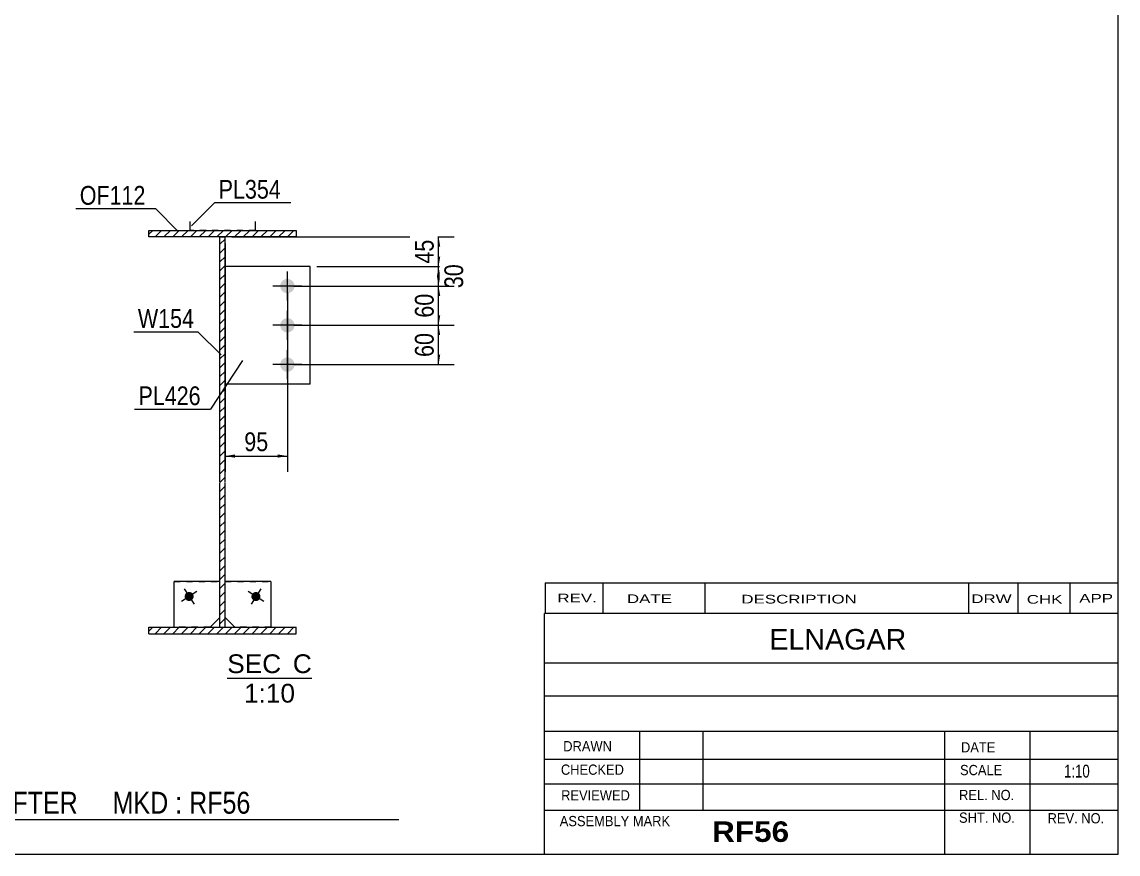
# Model space of a CAD drawing. Header units: millimetres. Extents: x -19 to 383, y -192 to 85.
# Drawn here: x 215.6 to 383.1, y -191.9 to -64.8 of the extents above; entities that cross this region are included whole.
import ezdxf

# ---------------------------------------------------------------- set-up
doc = ezdxf.new("R2010")
doc.units = ezdxf.units.MM
doc.linetypes.add('DXK_LINE_DOT1', pattern=[1.8814, 0.9407, -0.9407])
doc.styles.add('Arial', font='ARIAL.TTF', dxfattribs={"height": 0.2})
doc.styles.add('Arial Bold', font='ARIALBD.TTF', dxfattribs={"height": 0.2})
doc.styles.add('Arial Narrow', font='ARIALN.TTF', dxfattribs={"height": 0.2})

# ---------------------------------------------------------------- blocks, each defined once
blk = doc.blocks.new('Unknown-623477751-13654')
at = {"color": 5, "linetype": 'Continuous'}
for p, q in [((383.08, -191.87), (383.08, 85.13)), ((-16.92, -191.87), (383.08, -191.87))]:
    blk.add_line(p, q, dxfattribs=at)
blk = doc.blocks.new('Unknown-623477751-12 - 22220')
at = {"color": 1, "linetype": 'Continuous'}
blk.add_line((247, -165), (259.91, -165), dxfattribs=at)
at = {"color": 0, "linetype": 'Continuous'}
for points in [[(255.22, -164.25), (255.22, -161.25), (247, -161.25), (247, -164.25)], [(259.91, -164.25), (259.91, -161.25), (257.02, -161.25), (257.02, -164.25)], [(257.34, -168.75), (257.34, -165.75), (249.56, -165.75), (249.56, -168.75)]]:
    blk.add_wipeout(points, dxfattribs=at)
at = {"color": 136, "linetype": 'Continuous', "style": 'Arial'}
for s, height, p in [('SEC', 2.865, (247, -164.25)), ('C', 2.87, (257.02, -164.25)), ('1:10', 2.865, (249.56, -168.75))]:
    blk.add_text(s, height=height, dxfattribs=at).set_placement(p)
blk = doc.blocks.new('Part-623477751-22309 - 22220')
at = {"color": 2, "linetype": 'Continuous'}
for p, q in [((259.68, -102.15), (246.68, -102.15)), ((259.68, -120.15), (259.68, -102.15)), ((259.68, -120.15), (246.68, -120.15))]:
    blk.add_line(p, q, dxfattribs=at)
blk = doc.blocks.new('Part-623477751-22285 - 22220')
at = {"color": 2, "linetype": 'Continuous'}
for p, q in [((238.88, -157.25), (238.88, -150.25)), ((245.88, -150.25), (238.88, -150.25)), ((245.88, -155.75), (244.38, -157.25))]:
    blk.add_line(p, q, dxfattribs=at)
at = {"color": 7, "linetype": 'DXK_LINE_DOT1'}
for p, q in [((238.88, -150.25), (245.88, -150.25)), ((244.38, -157.25), (238.88, -157.25))]:
    blk.add_line(p, q, dxfattribs=at)
blk = doc.blocks.new('Part-623477751-22230 - 22220')
at = {"color": 7, "linetype": 'DXK_LINE_DOT1'}
for p, q in [((245.88, -97.65), (246.68, -97.65)), ((245.88, -135.15), (245.88, -97.65)), ((246.68, -135.15), (246.68, -97.65)), ((245.88, -157.25), (245.88, -135.25)), ((246.68, -157.25), (246.68, -135.25)), ((245.88, -157.25), (246.68, -157.25))]:
    blk.add_line(p, q, dxfattribs=at)
blk = doc.blocks.new('Part-623477751-22222 - 22220')
at = {"linetype": 'Continuous'}
h = blk.add_hatch(dxfattribs=at)
h.set_pattern_fill('', scale=0.3, style=0, pattern_type=0)
h.set_pattern_definition([(45, (257.5297, -97.6501), (-0.67352, 0.67352), [])])
h.paths.add_polyline_path([(235.03, -97.65), (257.53, -97.65), (257.53, -96.65), (235.03, -96.65)])
at = {"color": 2, "linetype": 'Continuous'}
for p, q in [((235.03, -96.65), (235.03, -96.65)), ((235.03, -97.65), (235.03, -96.65)), ((235.03, -96.65), (257.53, -96.65)), ((257.53, -96.65), (257.53, -96.65)), ((257.53, -96.65), (257.53, -97.65)), ((235.03, -97.65), (235.03, -97.65)), ((257.53, -97.65), (235.03, -97.65)), ((257.53, -97.65), (257.53, -97.65))]:
    blk.add_line(p, q, dxfattribs=at)
blk = doc.blocks.new('Part-623477751-22233 - 22220')
at = {"linetype": 'Continuous'}
h = blk.add_hatch(dxfattribs=at)
h.set_pattern_fill('', scale=0.3, style=0, pattern_type=0)
h.set_pattern_definition([(45, (257.5297, -158.2488), (-0.67352, 0.67352), [])])
h.paths.add_polyline_path([(235.03, -158.25), (257.53, -158.25), (257.53, -157.25), (235.03, -157.25)])
at = {"color": 2, "linetype": 'Continuous'}
for p, q in [((235.03, -157.25), (235.03, -157.25)), ((235.03, -158.25), (235.03, -157.25)), ((235.03, -157.25), (257.53, -157.25)), ((257.53, -157.25), (257.53, -157.25)), ((257.53, -158.25), (257.53, -157.25)), ((235.03, -158.25), (235.03, -158.25)), ((235.03, -158.25), (257.53, -158.25)), ((257.53, -158.25), (257.53, -158.25))]:
    blk.add_line(p, q, dxfattribs=at)
blk = doc.blocks.new('Part-623477751-22288 - 22220')
at = {"color": 2, "linetype": 'Continuous'}
for p, q in [((253.68, -150.25), (246.68, -150.25)), ((253.68, -150.25), (253.68, -157.25)), ((248.18, -157.25), (246.68, -155.75))]:
    blk.add_line(p, q, dxfattribs=at)
at = {"color": 7, "linetype": 'DXK_LINE_DOT1'}
for p, q in [((246.68, -150.25), (253.68, -150.25)), ((253.68, -157.25), (248.18, -157.25))]:
    blk.add_line(p, q, dxfattribs=at)
blk = doc.blocks.new('Part-623477751-22271 - 22220')
at = {"color": 2, "linetype": 'Continuous'}
for p, q in [((241.28, -95.29), (241.28, -96.65)), ((251.28, -95.29), (251.28, -96.65))]:
    blk.add_line(p, q, dxfattribs=at)
at = {"color": 7, "linetype": 'DXK_LINE_DOT1'}
blk.add_line((251.28, -96.65), (241.28, -96.65), dxfattribs=at)
blk = doc.blocks.new('Part-623477751-22310 - 22220')
at = {"linetype": 'Continuous'}
h = blk.add_hatch(dxfattribs=at)
h.set_pattern_fill('', scale=0.3, style=0, pattern_type=0)
h.set_pattern_definition([(45, (246.6797, -157.2488), (-0.673519, 0.673519), [])])
h.paths.add_polyline_path([(245.88, -157.25), (246.68, -157.25), (246.68, -97.65), (245.88, -97.65)])
at = {"color": 2, "linetype": 'Continuous'}
for p, q in [((245.88, -97.65), (246.68, -97.65)), ((245.88, -135.15), (245.88, -97.65)), ((246.68, -135.15), (246.68, -97.65)), ((245.88, -157.25), (245.88, -135.25)), ((246.68, -157.25), (246.68, -135.25)), ((245.88, -157.25), (246.68, -157.25))]:
    blk.add_line(p, q, dxfattribs=at)
blk = doc.blocks.new('Bolt-623477751-22348 - 22220')
at = {"linetype": 'Continuous'}
blk.add_hatch(color=3, dxfattribs=at).paths.add_polyline_path([(241.77, -152.18, -1), (240.59, -152.92, -1)])
at = {"color": 3, "linetype": 'Continuous'}
for p, q in [((242.37, -151.81), (239.99, -153.29)), ((240.44, -151.36), (241.92, -153.74))]:
    blk.add_line(p, q, dxfattribs=at)
blk = doc.blocks.new('Bolt-623477751-22351 - 22220')
at = {"linetype": 'Continuous'}
blk.add_hatch(color=3, dxfattribs=at).paths.add_polyline_path([(251.97, -152.92, -1), (250.79, -152.18, -1)])
at = {"color": 3, "linetype": 'Continuous'}
for p, q in [((252.57, -153.29), (250.19, -151.81)), ((252.12, -151.36), (250.64, -153.74))]:
    blk.add_line(p, q, dxfattribs=at)
blk = doc.blocks.new('Bolt-623477751-22372 - 22220')
at = {"linetype": 'Continuous'}
for points in [[(256.18, -106.25, -1), (256.18, -104.05, -1)], [(256.18, -112.25, -1), (256.18, -110.05, -1)], [(256.18, -118.25, -1), (256.18, -116.05, -1)]]:
    blk.add_hatch(color=3, dxfattribs=at).paths.add_polyline_path(points)
at = {"color": 3, "linetype": 'Continuous'}
for p, q in [((256.18, -107.35), (256.18, -102.95)), ((258.38, -105.15), (253.98, -105.15)), ((256.18, -113.35), (256.18, -108.95)), ((258.38, -111.15), (253.98, -111.15)), ((256.18, -119.35), (256.18, -114.95)), ((258.38, -117.15), (253.98, -117.15))]:
    blk.add_line(p, q, dxfattribs=at)
blk = doc.blocks.new('StraightDimension-623477751-22405 - 22220')
at = {"linetype": 'Continuous'}
for points in [[(248.18, -131.36), (246.68, -131.11), (248.18, -130.86)], [(254.68, -130.86), (256.18, -131.11), (254.68, -131.36)]]:
    blk.add_hatch(color=7, dxfattribs=at).paths.add_polyline_path(points)
at = {"color": 7, "linetype": 'Continuous'}
for p, q in [((246.68, -98.65), (246.68, -133.51)), ((256.18, -106.15), (256.18, -133.51)), ((246.68, -131.11), (256.18, -131.11))]:
    blk.add_line(p, q, dxfattribs=at)
at = {"color": 0}
blk.add_wipeout([(253.86, -130.96), (253.86, -126.76), (249, -126.76), (249, -130.96)], dxfattribs=at)
at = {"color": 3, "style": 'Arial Narrow'}
blk.add_text('95', height=2.863, dxfattribs=at).set_placement((249.6, -130.36))
blk = doc.blocks.new('StraightDimension-623477751-23672 - 22220')
at = {"linetype": 'Continuous'}
for points in [[(279.03, -99.15), (279.28, -97.65), (279.53, -99.15)], [(279.53, -100.65), (279.28, -102.15), (279.03, -100.65)]]:
    blk.add_hatch(color=7, dxfattribs=at).paths.add_polyline_path(points)
at = {"color": 7, "linetype": 'Continuous'}
for p, q in [((247.68, -97.65), (281.68, -97.65)), ((279.28, -102.15), (279.28, -97.65)), ((260.68, -102.15), (281.68, -102.15))]:
    blk.add_line(p, q, dxfattribs=at)
at = {"color": 0}
blk.add_wipeout([(279.13, -97.47), (274.93, -97.47), (274.93, -102.33), (279.13, -102.33)], dxfattribs=at)
at = {"color": 3, "style": 'Arial Narrow'}
blk.add_text('45', height=2.863, rotation=90.0002, dxfattribs=at).set_placement((278.53, -101.73))
blk = doc.blocks.new('StraightDimension-623477751-23673 - 22220')
at = {"linetype": 'Continuous'}
for points in [[(279.03, -103.65), (279.28, -102.15), (279.53, -103.65)], [(279.53, -103.65), (279.28, -105.15), (279.03, -103.65)]]:
    blk.add_hatch(color=7, dxfattribs=at).paths.add_polyline_path(points)
at = {"color": 7, "linetype": 'Continuous'}
for p, q in [((260.68, -102.15), (281.53, -102.15)), ((279.28, -105.15), (279.28, -102.15)), ((257.18, -105.15), (281.53, -105.15))]:
    blk.add_line(p, q, dxfattribs=at)
at = {"color": 0}
blk.add_wipeout([(283.63, -101.22), (279.43, -101.22), (279.43, -106.08), (283.63, -106.08)], dxfattribs=at)
at = {"color": 3, "style": 'Arial Narrow'}
blk.add_text('30', height=2.863, rotation=90.0002, dxfattribs=at).set_placement((283.03, -105.48))
blk = doc.blocks.new('StraightDimension-623477751-23674 - 22220')
at = {"linetype": 'Continuous'}
for points in [[(279.03, -106.65), (279.28, -105.15), (279.53, -106.65)], [(279.53, -109.65), (279.28, -111.15), (279.03, -109.65)]]:
    blk.add_hatch(color=7, dxfattribs=at).paths.add_polyline_path(points)
at = {"color": 7, "linetype": 'Continuous'}
for p, q in [((257.18, -105.15), (281.68, -105.15)), ((279.28, -111.15), (279.28, -105.15)), ((257.18, -111.15), (281.68, -111.15))]:
    blk.add_line(p, q, dxfattribs=at)
at = {"color": 0}
blk.add_wipeout([(279.13, -105.72), (274.93, -105.72), (274.93, -110.58), (279.13, -110.58)], dxfattribs=at)
at = {"color": 3, "style": 'Arial Narrow'}
blk.add_text('60', height=2.863, rotation=90.0002, dxfattribs=at).set_placement((278.53, -109.98))
blk = doc.blocks.new('StraightDimension-623477751-23675 - 22220')
at = {"linetype": 'Continuous'}
for points in [[(279.03, -112.65), (279.28, -111.15), (279.53, -112.65)], [(279.53, -115.65), (279.28, -117.15), (279.03, -115.65)]]:
    blk.add_hatch(color=7, dxfattribs=at).paths.add_polyline_path(points)
at = {"color": 7, "linetype": 'Continuous'}
for p, q in [((257.18, -111.15), (281.68, -111.15)), ((279.28, -117.15), (279.28, -111.15)), ((257.18, -117.15), (281.68, -117.15))]:
    blk.add_line(p, q, dxfattribs=at)
at = {"color": 0}
blk.add_wipeout([(279.13, -111.72), (274.93, -111.72), (274.93, -116.58), (279.13, -116.58)], dxfattribs=at)
at = {"color": 3, "style": 'Arial Narrow'}
blk.add_text('60', height=2.863, rotation=90.0002, dxfattribs=at).set_placement((278.53, -115.98))
blk = doc.blocks.new('CBS_REVISION-623477751-23733')
at = {"color": 7, "linetype": 'Continuous'}
for p, q in [((295.57, -150.49), (383.07, -150.49)), ((295.57, -150.49), (295.57, -155.12)), ((304.36, -150.49), (304.36, -155.12)), ((319.96, -150.49), (319.96, -155.06)), ((360.22, -150.49), (360.22, -155.12)), ((367.76, -150.49), (367.76, -155.12)), ((375.7, -150.49), (375.7, -155.12)), ((295.57, -155.12), (383.07, -155.12))]:
    blk.add_line(p, q, dxfattribs=at)
at = {"color": 7, "style": 'Arial Narrow', "width": 1.7}
for s, height, p in [('REV.', 1.326, (297.43, -153.45)), ('DATE', 1.326, (308.05, -153.56)), ('DESCRIPTION', 1.3257, (325.53, -153.62)), ('DRW', 1.326, (360.65, -153.56)), ('CHK', 1.326, (369.13, -153.65)), ('APP', 1.326, (377.14, -153.49))]:
    blk.add_text(s, height=height, dxfattribs=at).set_placement(p)
blk = doc.blocks.new('CBS_CALLOFF-623477751-23731')
at = {"color": 7, "linetype": 'Continuous'}
blk.add_line((156.95, -186.61), (273.19, -186.62), dxfattribs=at)
at = {"color": 3, "linetype": 'Continuous', "style": 'Arial Narrow'}
blk.add_text('QTY= 1 Nos.      RAFTER     MKD : RF56', height=3.3405, dxfattribs=at).set_placement((180.25, -185.71))
blk = doc.blocks.new('CBS_NAME_BLOG-623477751-23732')
at = {"color": 7, "linetype": 'Continuous'}
for p, q in [((295.48, -155.12), (383, -155.12)), ((295.48, -191.83), (295.48, -155.13)), ((295.49, -162.66), (383, -162.66)), ((295.56, -167.71), (383.08, -167.71)), ((295.48, -173.09), (383, -173.09)), ((310.01, -185.19), (310.01, -173.09)), ((319.69, -185.17), (319.69, -173.1)), ((356.61, -191.83), (356.61, -173.1)), ((369.66, -191.83), (369.66, -173.09)), ((295.49, -177.39), (383.08, -177.37)), ((295.48, -181.13), (383, -181.13)), ((295.48, -185.18), (383, -185.18)), ((295.48, -191.87), (383.08, -191.87))]:
    blk.add_line(p, q, dxfattribs=at)
at = {"color": 3, "linetype": 'Continuous', "style": 'Arial'}
blk.add_text('ELNAGAR', height=3.133, dxfattribs=at).set_placement((329.81, -160.65))
at = {"color": 3, "linetype": 'Continuous'}
for s, height, style, width, p in [('DRAWN', 1.566, 'Arial', 0.9, (298.32, -176.19)), ('DATE', 1.566, 'Arial', 0.9, (359.08, -176.36)), ('CHECKED', 1.566, 'Arial', 0.9, (297.97, -179.77)), ('SCALE', 1.566, 'Arial', 0.9, (358.93, -179.83)), ('1:10', 1.957, 'Arial Narrow', 0.9, (374.82, -180.19)), ('REVIEWED', 1.566, 'Arial', 0.9, (298, -183.69)), ('REL. NO.', 1.566, 'Arial', 0.9, (358.79, -183.64)), ('SHT. NO.', 1.566, 'Arial', 0.9, (358.78, -187.1)), ('REV. NO.', 1.566, 'Arial', 0.9, (372.31, -187.19)), ('ASSEMBLY MARK', 1.5663, 'Arial', 0.9, (297.79, -187.62)), ('RF56', 3.131, 'Arial Bold', 1.1, (321.06, -190.02))]:
    blk.add_text(s, height=height, dxfattribs=dict(at, style=style, width=width)).set_placement(p)
blk = doc.blocks.new('Mark-623477751-22384 - 22220')
at = {"color": 0}
blk.add_wipeout([(255.19, -91.81), (255.19, -88.81), (245.69, -88.81), (245.69, -91.81)], dxfattribs=at)
blk.add_wipeout([(255.19, -91.81), (255.19, -88.81), (245.69, -88.81), (245.69, -91.81)], dxfattribs=at)
at = {"color": 7, "linetype": 'Continuous'}
for p, q in [((241.55, -95.95), (245.09, -92.41)), ((245.09, -92.41), (256.69, -92.41))]:
    blk.add_line(p, q, dxfattribs=at)
at = {"color": 3, "style": 'Arial Narrow'}
blk.add_text('PL354', height=2.863, dxfattribs=at).set_placement((245.69, -91.81))
blk = doc.blocks.new('Mark-623477751-22378 - 22220')
at = {"color": 7, "linetype": 'Continuous'}
blk.add_line((239.56, -96.88), (236.02, -93.34), dxfattribs=at)
at = {"color": 0}
blk.add_wipeout([(234.52, -92.74), (234.52, -89.74), (224.47, -89.74), (224.47, -92.74)], dxfattribs=at)
blk.add_wipeout([(234.52, -92.74), (234.52, -89.74), (224.47, -89.74), (224.47, -92.74)], dxfattribs=at)
at = {"color": 7, "linetype": 'Continuous'}
blk.add_line((223.87, -93.34), (236.02, -93.34), dxfattribs=at)
at = {"color": 3, "style": 'Arial Narrow'}
blk.add_text('OF112', height=2.863, dxfattribs=at).set_placement((224.47, -92.74))
blk = doc.blocks.new('Mark-623477751-22387 - 22220')
at = {"color": 7, "linetype": 'Continuous'}
blk.add_line((249.31, -116.52), (244.44, -123.94), dxfattribs=at)
at = {"color": 0}
blk.add_wipeout([(242.94, -123.34), (242.94, -120.34), (233.44, -120.34), (233.44, -123.34)], dxfattribs=at)
blk.add_wipeout([(242.94, -123.34), (242.94, -120.34), (233.44, -120.34), (233.44, -123.34)], dxfattribs=at)
at = {"color": 7, "linetype": 'Continuous'}
blk.add_line((232.84, -123.94), (244.44, -123.94), dxfattribs=at)
at = {"color": 3, "style": 'Arial Narrow'}
blk.add_text('PL426', height=2.863, dxfattribs=at).set_placement((233.44, -123.34))
blk = doc.blocks.new('Mark-623477751-22390 - 22220')
at = {"color": 0}
blk.add_wipeout([(241.93, -111.54), (241.93, -108.54), (233.35, -108.54), (233.35, -111.54)], dxfattribs=at)
blk.add_wipeout([(241.93, -111.54), (241.93, -108.54), (233.35, -108.54), (233.35, -111.54)], dxfattribs=at)
at = {"color": 7, "linetype": 'Continuous'}
for p in [(232.75, -112.14), (246.07, -115.68)]:
    blk.add_line(p, (242.53, -112.14), dxfattribs=at)
at = {"color": 3, "style": 'Arial Narrow'}
blk.add_text('W154', height=2.863, dxfattribs=at).set_placement((233.35, -111.54))

msp = doc.modelspace()

# ---------------------------------------------------------------- block references
for name in ['Unknown-623477751-13654', 'Part-623477751-22271 - 22220', 'Part-623477751-22222 - 22220', 'Part-623477751-22230 - 22220', 'Part-623477751-22310 - 22220', 'Part-623477751-22309 - 22220', 'Bolt-623477751-22372 - 22220', 'Part-623477751-22285 - 22220', 'Part-623477751-22288 - 22220', 'CBS_REVISION-623477751-23733', 'Bolt-623477751-22348 - 22220', 'Bolt-623477751-22351 - 22220', 'CBS_NAME_BLOG-623477751-23732', 'Part-623477751-22233 - 22220', 'CBS_CALLOFF-623477751-23731']:
    msp.add_blockref(name, (0, 0))

# ---------------------------------------------------------------- next in the draw order: block references
for name in ['Mark-623477751-22378 - 22220', 'Mark-623477751-22384 - 22220', 'StraightDimension-623477751-22405 - 22220', 'Unknown-623477751-12 - 22220']:
    msp.add_blockref(name, (0, 0))

# ---------------------------------------------------------------- next in the draw order: block references
for name in ['StraightDimension-623477751-23672 - 22220', 'Mark-623477751-22390 - 22220', 'Mark-623477751-22387 - 22220']:
    msp.add_blockref(name, (0, 0))

# ---------------------------------------------------------------- next in the draw order: block references
msp.add_blockref('StraightDimension-623477751-23673 - 22220', (0, 0))

# ---------------------------------------------------------------- next in the draw order: block references
msp.add_blockref('StraightDimension-623477751-23674 - 22220', (0, 0))

# ---------------------------------------------------------------- next in the draw order: block references
msp.add_blockref('StraightDimension-623477751-23675 - 22220', (0, 0))

doc.saveas('drawing.dxf')
